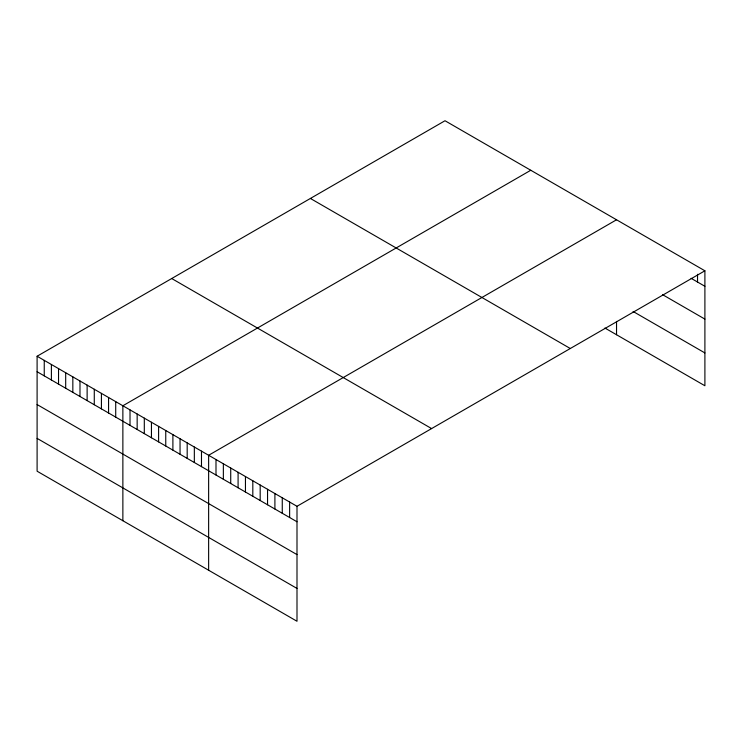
<?xml version="1.0" encoding="UTF-8"?>
<svg xmlns="http://www.w3.org/2000/svg" width="742" height="742" viewBox="0 0 742 742"><rect width="100%" height="100%" fill="white"/><g stroke="black" fill="none" stroke-linecap="round" stroke-linejoin="round"><path stroke-width="1.11" d="M704.9 270.793L296.995 506.294L296.995 621.258L37.1 471.207L37.1 356.243L445.005 120.742L704.9 270.793L704.9 385.757L604.925 328.038M530.771 170.261L122.866 405.763L122.866 520.726M616.537 219.78L208.632 455.273L208.632 570.236M691.09 278.306L704.9 286.282M662.56 294.657L704.9 319.106M633.102 311.473L704.9 352.932M310.397 198.457L570.292 348.508M171.708 278.528L431.603 428.579M37.1 356.243L296.995 506.294M37.1 371.733L296.995 521.774M37.1 404.557L296.995 554.608M37.1 438.383L296.995 588.434M697.536 274.28L697.536 282.025M616.537 321.407L616.537 334.744M289.63 502.046L289.63 517.526M282.266 497.789L282.266 513.279M274.902 493.541L274.902 509.021M267.547 489.284L267.547 504.773M260.182 485.036L260.182 500.525M252.818 480.788L252.818 496.268M245.454 476.531L245.454 492.02M238.089 472.283L238.089 487.763M230.725 468.035L230.725 483.515M223.361 463.778L223.361 479.267M215.996 459.53L215.996 475.01M201.481 451.155L201.481 466.635M194.339 447.027L194.339 462.507M187.188 442.9L187.188 458.38M180.046 438.772L180.046 454.252M172.895 434.645L172.895 450.125M165.754 430.518L165.754 446.007M158.602 426.39L158.602 441.88M151.451 422.263L151.451 437.752M144.31 418.136L144.31 433.625M137.159 414.008L137.159 429.497M130.017 409.89L130.017 425.37M115.715 401.635L115.715 417.115M108.573 397.508L108.573 412.988M101.422 393.381L101.422 408.87M94.28 389.253L94.28 404.742M87.129 385.126L87.129 400.615M79.988 380.998L79.988 396.488M72.837 376.871L72.837 392.36M65.686 372.753L65.686 388.233M58.544 368.626L58.544 384.106M51.393 364.498L51.393 379.978M44.251 360.371L44.251 375.851"/></g></svg>
